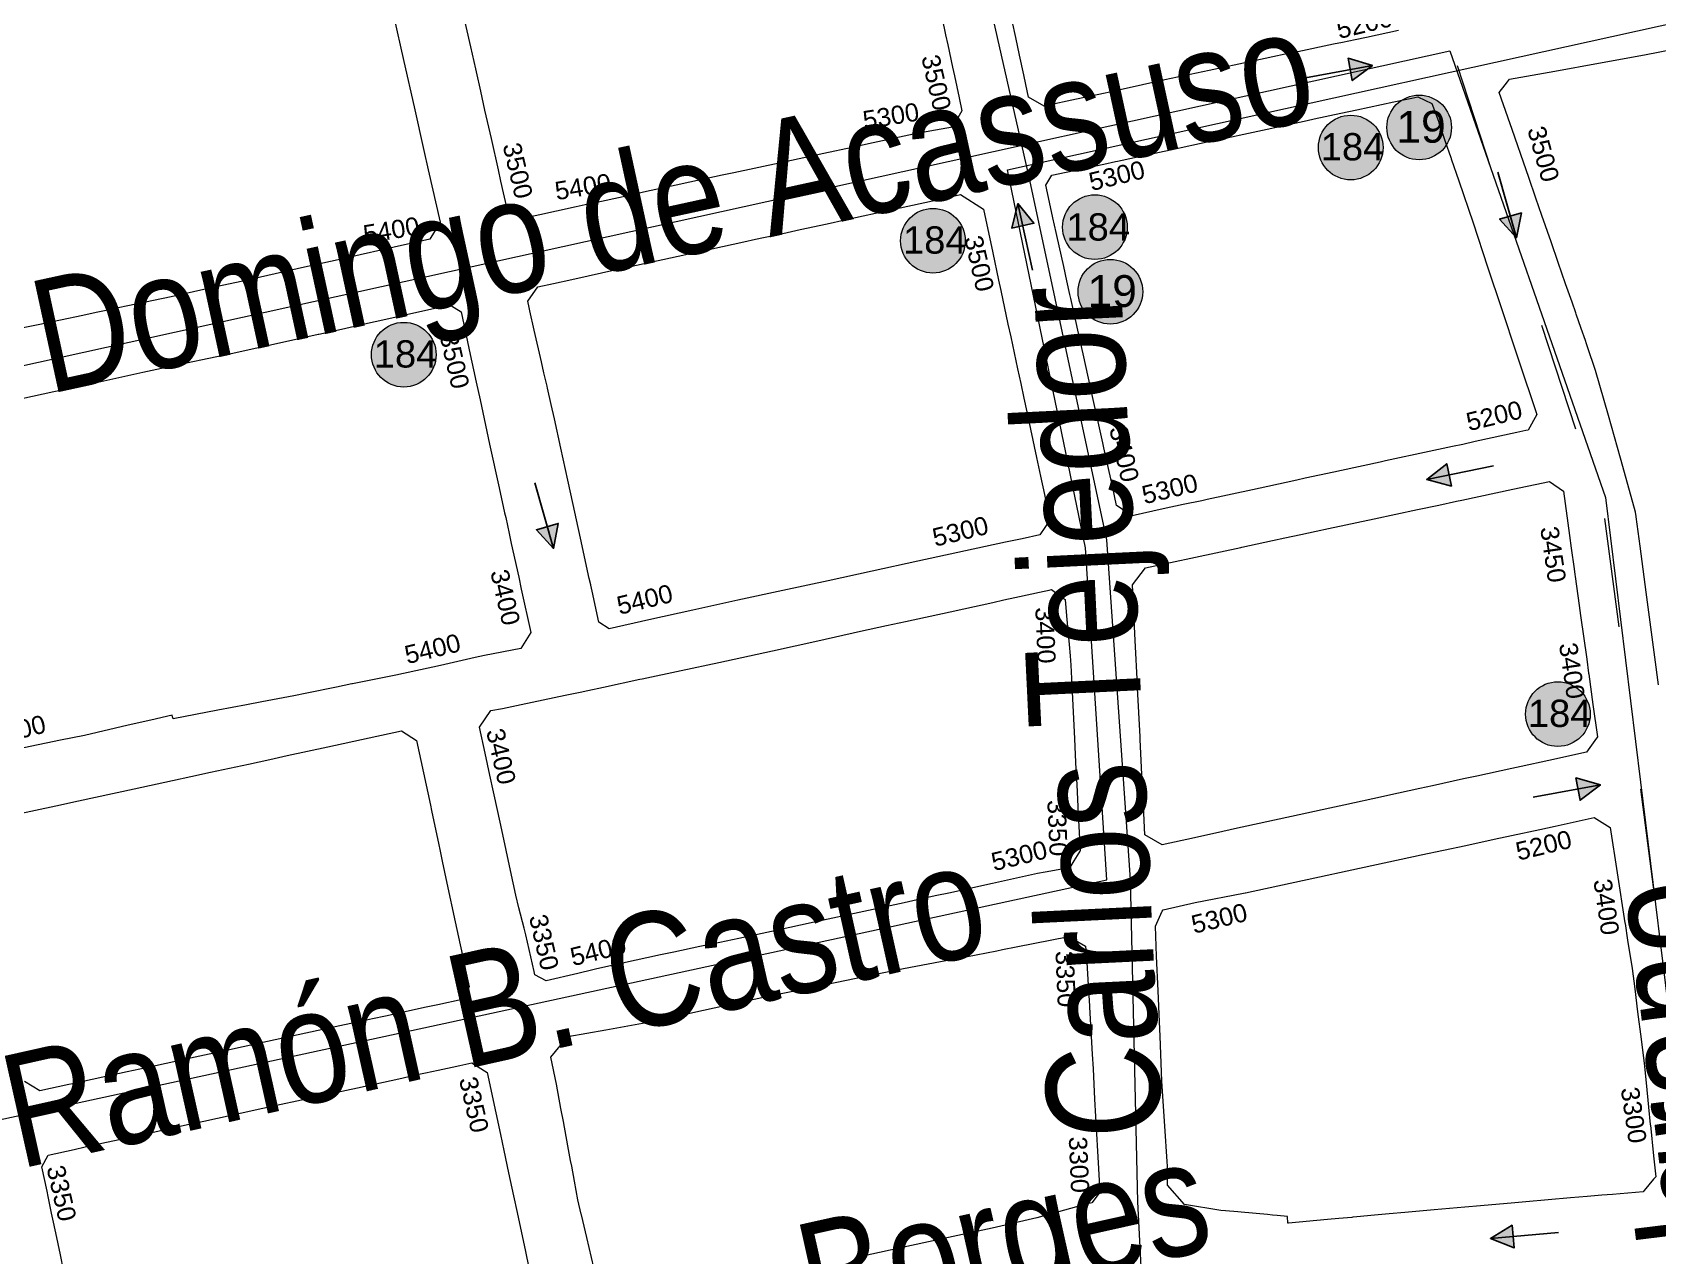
# Model space of a CAD drawing. Header units: millimetres. Extents: x 11558 to 23675, y 49449 to 61482.
# Drawn here: x 15735 to 16092.4, y 57110 to 57378.9 of the extents above; entities that cross this region are included whole.
import ezdxf

# ---------------------------------------------------------------- set-up
doc = ezdxf.new("R2010")
doc.units = ezdxf.units.MM
doc.linetypes.add('ACAD_ISO03W100', pattern=[30, 12, -18])
for name, color, linetype in [('0. plano base - nombres calles', 22, 'Continuous'), ('0. Plano Base - PLANO', 254, 'Continuous'), ('0. Plano base - sentido calles', 253, 'Continuous'), ('0.BARRIOS - DIVISIÓN', 12, 'ACAD_ISO03W100'), ('7. puesta en valor CC la lucila', 212, 'Continuous'), ('numeración', 7, 'Continuous')]:
    doc.layers.add(name, color=color, linetype=linetype)
for name, color, linetype, true_color in [('Linea 184 IDA', 7, 'Continuous', 0x3d3d3d), ('Linea 184 REGRESO', 7, 'Continuous', 0x18f75b), ('Linea 19 Plaza Miserere', 7, 'Continuous', 0x575757)]:
    doc.layers.add(name, color=color, linetype=linetype, true_color=true_color)
doc.layers.get('7. puesta en valor CC la lucila').off()
doc.styles.get("Standard").update_dxf_attribs({"font": 'arial.ttf'})

# ---------------------------------------------------------------- blocks, each defined once
blk = doc.blocks.new('MANZANAS')
at = {"layer": '0. Plano Base - PLANO', "color": 0, "linetype": 'Continuous', "lineweight": 5}
for points in [[(5634934.03, 6179460.13), (5634928.45, 6179455.56), (5634926.45, 6179453.92), (5634924.26, 6179452.13), (5634922.72, 6179450.87), (5634916.5, 6179445.79), (5634914.26, 6179444.02), (5634912.15, 6179442.23), (5634908.65, 6179439.36), (5634901.07, 6179433.16), (5634893.43, 6179426.81), (5634885.68, 6179420.37), (5634883.06, 6179418.19), (5634878.11, 6179414.08), (5634872.75, 6179409.62), (5634872.51, 6179409.43), (5634868.56, 6179409.63), (5634866.72, 6179411.84), (5634865.35, 6179413.5), (5634862.53, 6179416.9), (5634860.01, 6179419.95), (5634857.59, 6179422.87)], [(5635051.07, 6179358.82), (5635047.56, 6179363.83), (5635045, 6179367.49), (5635039.29, 6179375.65), (5635033.44, 6179384), (5635029.71, 6179389.34), (5635029.67, 6179389.4), (5635029.12, 6179390.18), (5635027.57, 6179391.83), (5635020.67, 6179399.18), (5635014, 6179406.27), (5635006.93, 6179413.8), (5635002.96, 6179417.57), (5635002.46, 6179418.05), (5635001.9, 6179418.58), (5634999.85, 6179420.51), (5634997.4, 6179422.83), (5634997.2, 6179423.03), (5634995.43, 6179424.7), (5634992.28, 6179427.68), (5634988.7, 6179431.07), (5634985.18, 6179434.4), (5634980.77, 6179438.57), (5634977.81, 6179441.37), (5634974.35, 6179444.64), (5634971.72, 6179447.13), (5634967.65, 6179450.98), (5634967.33, 6179451.29), (5634959.96, 6179458.26), (5634960.33, 6179460.36), (5634960.48, 6179461.18), (5634960.6, 6179461.88), (5634968.6, 6179468.07), (5634976.35, 6179474.06), (5634984.45, 6179480.33), (5634992.28, 6179486.53)], [(5634843.7, 6179416.21), (5634846.05, 6179413.38), (5634847.49, 6179411.64), (5634850.67, 6179407.8), (5634851.92, 6179406.3), (5634855.09, 6179402.46), (5634856.92, 6179400.15), (5634856.77, 6179396.05), (5634852.7, 6179392.97), (5634849.87, 6179390.74), (5634842.07, 6179384.29), (5634839.19, 6179381.92), (5634834.33, 6179377.9), (5634826.55, 6179371.47), (5634818.7, 6179364.98), (5634816.7, 6179363.33), (5634811.1, 6179358.69), (5634808.73, 6179356.73), (5634803.57, 6179352.45), (5634800.86, 6179350.2), (5634795.79, 6179345.99), (5634792.92, 6179343.62), (5634791.4, 6179342.36), (5634788, 6179339.54), (5634785.06, 6179337.1), (5634782.15, 6179334.69), (5634778.14, 6179334.95), (5634774.1, 6179339.74), (5634772.44, 6179341.71), (5634767.92, 6179347.06), (5634763.77, 6179351.99), (5634761, 6179355.27), (5634758.23, 6179358.56), (5634757.78, 6179359.09), (5634754.58, 6179362.89), (5634748.03, 6179370.66)], [(5634736.33, 6179361.18), (5634743.01, 6179353.25), (5634749.59, 6179345.45), (5634755.94, 6179337.92), (5634758.78, 6179334.55), (5634766.36, 6179325.56), (5634766.11, 6179321.22), (5634759.96, 6179316.04), (5634752.32, 6179309.61), (5634750.3, 6179307.91), (5634744.5, 6179303.03), (5634736.88, 6179296.63), (5634733.83, 6179294.07), (5634729.2, 6179290.19), (5634721.44, 6179283.69), (5634713.92, 6179277.54), (5634712.27, 6179276.19), (5634709.57, 6179273.98), (5634708.39, 6179273.01), (5634706.07, 6179271.12), (5634698.33, 6179264.78), (5634695.45, 6179262.42)], [(5634702.63, 6179248.75), (5634708.17, 6179253.35), (5634710.7, 6179255.44), (5634713.37, 6179257.66), (5634715.76, 6179259.64), (5634723.59, 6179266.13), (5634731.15, 6179272.37), (5634738.9, 6179278.78), (5634744.39, 6179283.32), (5634744.93, 6179283.77), (5634746.77, 6179285.31), (5634753.94, 6179291.34), (5634754.02, 6179291.41), (5634757.95, 6179294.71), (5634761.94, 6179298.07), (5634763.78, 6179299.62), (5634766.65, 6179302.03), (5634768.34, 6179303.45), (5634770.75, 6179305.47), (5634776.66, 6179310.44), (5634777.79, 6179310.34), (5634779.6, 6179310.18), (5634785.67, 6179302.83), (5634787.91, 6179300.12), (5634789.68, 6179297.98), (5634792.18, 6179294.96), (5634798.55, 6179287.27), (5634804.86, 6179279.69), (5634808.45, 6179275.37), (5634809.13, 6179274.55), (5634811.42, 6179271.79), (5634812.86, 6179270.06), (5634817.7, 6179264.25), (5634819.44, 6179262.16), (5634825.65, 6179254.69), (5634825.37, 6179250.56), (5634819, 6179245.49), (5634817.37, 6179244.2), (5634811.41, 6179239.13), (5634803.66, 6179232.71), (5634796.05, 6179226.57), (5634795.96, 6179226.5), (5634793.31, 6179224.36), (5634788.1, 6179220.17), (5634785.85, 6179218.34), (5634780.21, 6179213.88), (5634777.52, 6179211.76), (5634772.46, 6179207.78), (5634764.59, 6179201.58), (5634764.32, 6179201.91), (5634764.05, 6179202.22), (5634760.36, 6179199.06), (5634756.5, 6179195.75), (5634749, 6179189.31), (5634744.8, 6179186.01), (5634738.4, 6179180.75)], [(5634903.81, 6179135.48), (5634897.91, 6179142.34), (5634894.62, 6179146.17), (5634894.48, 6179146.33), (5634892.4, 6179148.75), (5634889.81, 6179152.06), (5634887.77, 6179154.68), (5634886.96, 6179155.72), (5634884.94, 6179158.3), (5634881.6, 6179162.57), (5634879.83, 6179164.85), (5634876.51, 6179169.15), (5634872.62, 6179173.84), (5634873.86, 6179179.62), (5634880.6, 6179184.79), (5634888.33, 6179190.8), (5634895.3, 6179196.55), (5634901.86, 6179201.98), (5634908.61, 6179207.57), (5634912.29, 6179210.55), (5634915.57, 6179213.21), (5634918.19, 6179215.33), (5634920.83, 6179217.48), (5634925.62, 6179221.36), (5634932.48, 6179226.9), (5634941.19, 6179233.75), (5634943.48, 6179235.55), (5634948.9, 6179239.86), (5634949.87, 6179240.63), (5634952.26, 6179242.53), (5634961.54, 6179249.91), (5634965.76, 6179249.72), (5634966.99, 6179247.73), (5634970.23, 6179242.41), (5634972.54, 6179238.52), (5634972.7, 6179238.26), (5634978.01, 6179229.33), (5634979.65, 6179226.54), (5634981.36, 6179223.65), (5634983.03, 6179220.81), (5634988.86, 6179210.93), (5634993.46, 6179203.14), (5634993.06, 6179200.77), (5634992.98, 6179200.31), (5634992.05, 6179199.45), (5634985.78, 6179193.63), (5634983.78, 6179191.77), (5634976.1, 6179185.21), (5634968.57, 6179178.98), (5634960.81, 6179172.57), (5634956.6, 6179169.1), (5634953.1, 6179166.21)], [(5634743.5, 6179166.89), (5634750.54, 6179172.73), (5634754.46, 6179175.98), (5634757.39, 6179178.4), (5634764.08, 6179183.95), (5634770.76, 6179189.49), (5634773.91, 6179192.1), (5634777.32, 6179194.93), (5634783.93, 6179200.41), (5634787.59, 6179203.44), (5634790.62, 6179205.96), (5634797.65, 6179211.78), (5634804.83, 6179217.74), (5634810.39, 6179222.35), (5634814.3, 6179222.05), (5634823.59, 6179210.79), (5634824.35, 6179209.86), (5634829.26, 6179203.9), (5634829.92, 6179203.1), (5634831.57, 6179201.1), (5634834.7, 6179197.29), (5634840.27, 6179190.54), (5634842.46, 6179187.88), (5634845.08, 6179184.7), (5634847.15, 6179182.19), (5634849.56, 6179179.26), (5634849.58, 6179176.21), (5634849.46, 6179176.11), (5634845.25, 6179172.61), (5634843.25, 6179170.96), (5634836.18, 6179165.1), (5634833.94, 6179163.24), (5634832.91, 6179162.39), (5634831.58, 6179161.28), (5634829.11, 6179159.24), (5634822.38, 6179153.66), (5634815.73, 6179148.14), (5634809.15, 6179142.69), (5634802.39, 6179137.09), (5634795.84, 6179131.66), (5634791.47, 6179128.04), (5634788.77, 6179125.8), (5634781.98, 6179120.17), (5634781.35, 6179119.65), (5634776.32, 6179115.49), (5634772.4, 6179115.73)], [(5634799.13, 6179082.91), (5634796.97, 6179085.55), (5634793.83, 6179089.38), (5634791.89, 6179091.75), (5634791.01, 6179092.83), (5634788.66, 6179095.69), (5634787.88, 6179096.64), (5634784.43, 6179100.85), (5634784.42, 6179103.78), (5634788.92, 6179107.51), (5634790.84, 6179109.11), (5634792.71, 6179110.66), (5634793.73, 6179111.52), (5634796.71, 6179113.99), (5634797.67, 6179114.79), (5634801.12, 6179117.65), (5634803.66, 6179119.76), (5634804.63, 6179120.57), (5634808.84, 6179124.07), (5634811.4, 6179126.19), (5634817.96, 6179131.65), (5634820.3, 6179133.59), (5634824.76, 6179137.3), (5634827.49, 6179139.57), (5634831.45, 6179142.86), (5634837.98, 6179148.28), (5634845.15, 6179154.24), (5634848.63, 6179157.14), (5634849.78, 6179158.1), (5634851.94, 6179159.89), (5634854.4, 6179161.94), (5634855.74, 6179163.04), (5634857.77, 6179164.73), (5634861.78, 6179164.4), (5634867.54, 6179157.41), (5634870.63, 6179153.66), (5634872.93, 6179150.87), (5634876.14, 6179146.98), (5634879.42, 6179143.01), (5634881.82, 6179140.1), (5634887.39, 6179133.34), (5634889.69, 6179130.55)]]:
    blk.add_lwpolyline(points, dxfattribs=at)
for points in [[(5634936.59, 6179342.92), (5634931.19, 6179338.45), (5634927.13, 6179338.89), (5634924.12, 6179342.49), (5634923.27, 6179343.49), (5634918.81, 6179348.82), (5634918.09, 6179349.68), (5634911.83, 6179357.16), (5634905.22, 6179365.05), (5634903.52, 6179367.08), (5634898.95, 6179372.54), (5634897.2, 6179374.62), (5634896.63, 6179375.3), (5634894.67, 6179377.65), (5634892.57, 6179380.15), (5634888.1, 6179385.49), (5634886.19, 6179387.77), (5634885.98, 6179388.02), (5634880.84, 6179394.17), (5634881, 6179396.73), (5634888.47, 6179402.9), (5634888.66, 6179403.06), (5634890.03, 6179404.19), (5634892.04, 6179405.85), (5634892.38, 6179406.13), (5634895.33, 6179408.57), (5634902.38, 6179414.39), (5634903.44, 6179415.26), (5634909.78, 6179420.52), (5634910.57, 6179421.15), (5634915.92, 6179425.57), (5634918.34, 6179427.57), (5634925.27, 6179433.29), (5634926.52, 6179434.33), (5634931.16, 6179438.16), (5634933.93, 6179440.45), (5634938.2, 6179443.97), (5634940.34, 6179445.74), (5634942.31, 6179447.37), (5634943.44, 6179448.3), (5634944.49, 6179449.16), (5634947.91, 6179449.25), (5634950.97, 6179446.48), (5634951.24, 6179446.22), (5634953.39, 6179444.18), (5634954.38, 6179443.24), (5634957.11, 6179440.64), (5634957.2, 6179440.55), (5634957.3, 6179440.46), (5634961.01, 6179436.91), (5634968.06, 6179430.17), (5634975.31, 6179423.06), (5634982.25, 6179416.35), (5634989.81, 6179409.04), (5634993.45, 6179405.48), (5634997.1, 6179401.99), (5634999.92, 6179399.26), (5634999.83, 6179395.31), (5634999.44, 6179394.99), (5634997.87, 6179393.69), (5634990.63, 6179387.69), (5634988.5, 6179385.89), (5634986.68, 6179384.42), (5634982.69, 6179381.11), (5634975.1, 6179374.82), (5634974.17, 6179374.06), (5634967.47, 6179368.5), (5634966.15, 6179367.41), (5634963.65, 6179365.34), (5634961.18, 6179363.3), (5634959.71, 6179362.08), (5634954.72, 6179357.94), (5634952.03, 6179355.71), (5634944.19, 6179349.22), (5634943.27, 6179348.45), (5634940.07, 6179345.8)], [(5634975.99, 6179281.93), (5634970.39, 6179277.27), (5634966.03, 6179277.46), (5634962.81, 6179282.97), (5634961.18, 6179285.78), (5634959.33, 6179288.94), (5634955.44, 6179295.62), (5634955.14, 6179296.13), (5634949.74, 6179305.39), (5634949.44, 6179305.91), (5634944.46, 6179314.44), (5634942.93, 6179317.06), (5634941.42, 6179319.66), (5634939.08, 6179323.67), (5634938.28, 6179325.03), (5634939.08, 6179329.63), (5634947.78, 6179336.82), (5634955.6, 6179343.27), (5634955.78, 6179343.42), (5634961.1, 6179347.81), (5634963.26, 6179349.59), (5634966.04, 6179351.88), (5634968.69, 6179354.07), (5634970.86, 6179355.86), (5634978.77, 6179362.38), (5634986.28, 6179368.58), (5634989.95, 6179371.61), (5634993.02, 6179374.14), (5634993.94, 6179374.9), (5635002.83, 6179382.24), (5635009.18, 6179387.47), (5635012.88, 6179386.95), (5635018.58, 6179378.92), (5635020.21, 6179376.63), (5635022.87, 6179372.88), (5635023.57, 6179371.89), (5635023.85, 6179371.49), (5635027.54, 6179366.29), (5635028.83, 6179364.47), (5635034.47, 6179356.53), (5635036.28, 6179353.99), (5635036.38, 6179353.84), (5635040.28, 6179348.35), (5635044.43, 6179342.49), (5635044.29, 6179341.51), (5635043.82, 6179338.38), (5635037.31, 6179332.93), (5635032.53, 6179328.99), (5635030.94, 6179327.66), (5635024.89, 6179322.63), (5635022.56, 6179320.69), (5635017.18, 6179316.21), (5635015.02, 6179314.41), (5635009.47, 6179309.79), (5635008.69, 6179309.14), (5635001.85, 6179303.45), (5634999.45, 6179301.45), (5634994.14, 6179297.03), (5634982.94, 6179287.71), (5634980.15, 6179285.39), (5634976.79, 6179282.59)], [(5634847.41, 6179269.1), (5634840.59, 6179263.37), (5634837.9, 6179263.61), (5634833.43, 6179268.98), (5634832.57, 6179270.03), (5634832.52, 6179270.08), (5634831.61, 6179271.18), (5634825.82, 6179278.14), (5634819.44, 6179285.82), (5634817.47, 6179288.19), (5634812.86, 6179293.73), (5634808.63, 6179298.77), (5634806.53, 6179301.24), (5634804.16, 6179304.04), (5634803.87, 6179304.39), (5634801.93, 6179306.68), (5634800.33, 6179308.57), (5634795.7, 6179314.04), (5634792.88, 6179317.37), (5634792.41, 6179317.93), (5634791.49, 6179319.01), (5634792.01, 6179322.87), (5634794.7, 6179325.11), (5634797.88, 6179327.75), (5634805.86, 6179334.39), (5634813.61, 6179340.83), (5634822.11, 6179347.9), (5634827.63, 6179352.49), (5634829.68, 6179354.2), (5634834.38, 6179358.1), (5634837.38, 6179360.6), (5634842.05, 6179364.48), (5634845.12, 6179367.04), (5634848.28, 6179369.67), (5634852.59, 6179373.25), (5634860.32, 6179379.68), (5634865.18, 6179383.72), (5634871.11, 6179383.16), (5634877.32, 6179375.64), (5634881.26, 6179370.87), (5634882.76, 6179369.06), (5634887.54, 6179363.26), (5634889.39, 6179361.02), (5634893.96, 6179355.49), (5634896.07, 6179352.93), (5634898.17, 6179350.38), (5634900.12, 6179348.03), (5634906.65, 6179340.12), (5634909.31, 6179336.88), (5634911.95, 6179333.67), (5634915.56, 6179329.24), (5634915.16, 6179325.37), (5634912.06, 6179322.8), (5634909.2, 6179320.43), (5634893.97, 6179307.81), (5634886.08, 6179301.27), (5634878.43, 6179294.93), (5634870.6, 6179288.44), (5634862.83, 6179282), (5634855.01, 6179275.48)], [(5634977.18, 6179264.68), (5634982.68, 6179269.38), (5634991.22, 6179276.07), (5634991.52, 6179276.31), (5634991.58, 6179276.36), (5635022.03, 6179301.58), (5635029.72, 6179307.95), (5635034.63, 6179312.02), (5635037.63, 6179314.5), (5635042.55, 6179318.57), (5635045.23, 6179320.8), (5635047.8, 6179322.92), (5635051.99, 6179326.4), (5635056.14, 6179326.1), (5635062.1, 6179317.95), (5635068.66, 6179308.99), (5635068.75, 6179308.86), (5635070.92, 6179305.89), (5635074.65, 6179300.81), (5635077.26, 6179297.06), (5635080.13, 6179292.93), (5635083.62, 6179287.92), (5635086.03, 6179284.46), (5635086.63, 6179283.56), (5635088.98, 6179279.93), (5635091.95, 6179275.4), (5635094.03, 6179272.23), (5635094.12, 6179272.09), (5635097.86, 6179266.39), (5635100.39, 6179262.57), (5635100.23, 6179261.83), (5635099.53, 6179258.66), (5635099.47, 6179258.35), (5635093.73, 6179254.73), (5635091.75, 6179253.47), (5635089.02, 6179251.75), (5635085.92, 6179249.79), (5635077.56, 6179244.5), (5635075.54, 6179243.19), (5635069.13, 6179239.13), (5635066.22, 6179237.27), (5635060.53, 6179233.63), (5635055.06, 6179230.13), (5635052.13, 6179228.25), (5635049.42, 6179226.52), (5635046.15, 6179224.43), (5635045.38, 6179223.93), (5635045.22, 6179223.83), (5635042.81, 6179222.29), (5635040.68, 6179220.93), (5635033.39, 6179216.28), (5635033.28, 6179216.21), (5635032.57, 6179217.48), (5635030.46, 6179216.62), (5635029.48, 6179216.22), (5635028.47, 6179215.81), (5635023.07, 6179213.6), (5635022.39, 6179213.32), (5635019.91, 6179212.3), (5635018.92, 6179211.9), (5635011.22, 6179209.34), (5635005.93, 6179211.43), (5635004.04, 6179215.09), (5635003.5, 6179215.96), (5634999.46, 6179222.66), (5634994.32, 6179231.16), (5634989.41, 6179239.75), (5634987.86, 6179242.44), (5634984.45, 6179248.35), (5634980.64, 6179254.98), (5634977.34, 6179260.71), (5634977.19, 6179264.33)], [(5634869.43, 6179192.96), (5634863.97, 6179188.31), (5634861.17, 6179188.34), (5634860.69, 6179188.91), (5634855.34, 6179195.21), (5634854.36, 6179196.3), (5634851.27, 6179199.73), (5634849.37, 6179201.93), (5634845.85, 6179206.17), (5634840.02, 6179213.22), (5634837.38, 6179216.38), (5634834.51, 6179219.82), (5634832.15, 6179222.67), (5634828.98, 6179226.48), (5634825.24, 6179230.98), (5634825.8, 6179235.4), (5634827.89, 6179236.99), (5634831.11, 6179239.64), (5634838.76, 6179245.95), (5634841.34, 6179248.07), (5634842.68, 6179249.18), (5634845.39, 6179251.41), (5634851.71, 6179256.62), (5634852.09, 6179256.94), (5634858.86, 6179262.52), (5634865.39, 6179267.9), (5634874.73, 6179275.65), (5634882.51, 6179282.16), (5634889.91, 6179288.36), (5634894.41, 6179292.13), (5634897.69, 6179294.86), (5634905.4, 6179301.27), (5634907.77, 6179303.23), (5634912.82, 6179307.43), (5634914.72, 6179309.01), (5634916.63, 6179310.6), (5634921.71, 6179314.82), (5634922.55, 6179315.52), (5634922.94, 6179315.84), (5634924.99, 6179315.54), (5634926.1, 6179315.38), (5634926.62, 6179315.3), (5634928.56, 6179312.25), (5634930.27, 6179309.55), (5634931.95, 6179306.9), (5634933.29, 6179304.79), (5634934.36, 6179303.09), (5634937.34, 6179298.01), (5634942.55, 6179289.09), (5634944.31, 6179286.08), (5634945.97, 6179283.24), (5634947.65, 6179280.37), (5634950.13, 6179276.12), (5634950.95, 6179274.72), (5634955, 6179267.79), (5634954.99, 6179267.65), (5634954.92, 6179266.57), (5634954.83, 6179265.21), (5634954.71, 6179263.46), (5634954.6, 6179263.37), (5634950.35, 6179260.1), (5634949.01, 6179259.07), (5634941.24, 6179252.56), (5634933.66, 6179246.24), (5634931.58, 6179244.51), (5634928.21, 6179241.71), (5634925.93, 6179239.82), (5634918.95, 6179234.02), (5634910.35, 6179226.88), (5634903.79, 6179221.44), (5634897.27, 6179216.09), (5634892.88, 6179212.48), (5634890.49, 6179210.52), (5634885.96, 6179206.81), (5634883.7, 6179204.95), (5634877.09, 6179199.48), (5634872.7, 6179195.74), (5634872.01, 6179195.16)]]:
    blk.add_lwpolyline(points, close=True, dxfattribs=at)
blk = doc.blocks.new('19 a cap')
at = {"layer": 'Linea 19 Plaza Miserere', "lineweight": 211, "true_color": 0xededed}
h = blk.add_hatch(color=7, dxfattribs=at)
h.dxf.hatch_style = 1
edge = h.paths.add_edge_path()
edge.add_arc((0, 0), 7.11, 0, 360)
at = {"layer": 'Linea 19 Plaza Miserere', "lineweight": 9}
blk.add_circle((0, 0), 7.11, dxfattribs=at)
at = {"layer": 'Linea 19 Plaza Miserere', "lineweight": 15, "insert": (-5.03, 3.65), "char_height": 7, "attachment_point": 1}
blk.add_mtext_dynamic_manual_height_columns('19', width=16.4579, gutter_width=12.5, heights=[0], dxfattribs=at)
blk = doc.blocks.new('184 ida')
at = {"layer": 'Linea 184 IDA', "lineweight": 211, "true_color": 0xededed}
h = blk.add_hatch(color=7, dxfattribs=at)
h.dxf.hatch_style = 1
edge = h.paths.add_edge_path()
edge.add_arc((0, 0), 7.11, 0, 360)
at = {"layer": 'Linea 184 IDA', "lineweight": 9}
blk.add_circle((0, 0), 7.11, dxfattribs=at)
at = {"layer": 'Linea 184 IDA', "lineweight": 15, "insert": (-6.6, 3.17), "char_height": 6, "attachment_point": 1}
blk.add_mtext_dynamic_manual_height_columns('184', width=16.4579, gutter_width=12.5, heights=[0], dxfattribs=at)
blk = doc.blocks.new('184 vuelta')
at = {"layer": 'Linea 184 REGRESO', "lineweight": 211, "true_color": 0xededed}
h = blk.add_hatch(color=7, dxfattribs=at)
h.dxf.hatch_style = 1
edge = h.paths.add_edge_path()
edge.add_arc((0, 0), 7.11, 0, 360)
at = {"layer": 'Linea 184 REGRESO', "lineweight": 9}
blk.add_circle((0, 0), 7.11, dxfattribs=at)
at = {"layer": 'Linea 184 REGRESO', "lineweight": 15, "insert": (-6.26, 3.05), "char_height": 6, "attachment_point": 1}
blk.add_mtext_dynamic_manual_height_columns('184', width=16.4579, gutter_width=12.5, heights=[0], dxfattribs=at)

msp = doc.modelspace()

# ---------------------------------------------------------------- hatches: boundary and pattern name
at = {"layer": '0. Plano base - sentido calles', "linetype": 'Continuous', "lineweight": 25, "ltscale": 2, "true_color": 0x1a1a1a}
h = msp.add_hatch(color=250, dxfattribs=at)
h.dxf.hatch_style = 1
h.paths.add_polyline_path([(16029.73, 57371.72), (16024.37, 57373.27), (16024.82, 57370.82)])
h.paths.add_polyline_path([(16029.73, 57371.72), (16024.82, 57370.82), (16025.27, 57368.36)])
h = msp.add_hatch(color=250, dxfattribs=at)
h.dxf.hatch_style = 1
h.paths.add_polyline_path([(15951.74, 57341.34), (15950.38, 57335.92), (15952.82, 57336.46)])
h.paths.add_polyline_path([(15951.74, 57341.34), (15952.82, 57336.46), (15955.26, 57337)])
h = msp.add_hatch(color=250, dxfattribs=at)
h.dxf.hatch_style = 1
h.paths.add_polyline_path([(16061.44, 57333.8), (16062.48, 57339.29), (16060.07, 57338.61)])
h.paths.add_polyline_path([(16061.44, 57333.8), (16060.07, 57338.61), (16057.67, 57337.92)])
h = msp.add_hatch(color=250, dxfattribs=at)
h.dxf.hatch_style = 1
h.paths.add_polyline_path([(16041.68, 57280.67), (16047.08, 57279.22), (16046.57, 57281.67)])
h.paths.add_polyline_path([(16041.68, 57280.67), (16046.57, 57281.67), (16046.07, 57284.12)])
h = msp.add_hatch(color=250, dxfattribs=at)
h.dxf.hatch_style = 1
h.paths.add_polyline_path([(15849.63, 57265.49), (15850.66, 57270.98), (15848.25, 57270.3)])
h.paths.add_polyline_path([(15849.63, 57265.49), (15848.25, 57270.3), (15845.85, 57269.61)])
h = msp.add_hatch(color=250, dxfattribs=at)
h.dxf.hatch_style = 1
h.paths.add_polyline_path([(16079.85, 57213.49), (16074.48, 57215.05), (16074.93, 57212.59)])
h.paths.add_polyline_path([(16079.85, 57213.49), (16074.93, 57212.59), (16075.38, 57210.13)])
h = msp.add_hatch(color=250, dxfattribs=at)
h.dxf.hatch_style = 1
h.paths.add_polyline_path([(16055.67, 57113.75), (16060.87, 57111.7), (16060.65, 57114.19)])
h.paths.add_polyline_path([(16055.67, 57113.75), (16060.65, 57114.19), (16060.43, 57116.68)])

# ---------------------------------------------------------------- linework, layer by layer
at = {"layer": '0. Plano base - sentido calles', "color": 250, "linetype": 'Continuous', "lineweight": 25, "ltscale": 2, "true_color": 0x1a1a1a}
for points in [[(16014.98, 57369.01), (16029.73, 57371.72), (16025.27, 57368.36), (16024.37, 57373.27), (16029.73, 57371.72)], [(16057.33, 57348.22), (16061.44, 57333.8), (16057.67, 57337.92), (16062.48, 57339.29), (16061.44, 57333.8)], [(15954.98, 57326.69), (15951.74, 57341.34), (15955.26, 57337), (15950.38, 57335.92), (15951.74, 57341.34)], [(16056.37, 57283.68), (16041.68, 57280.67), (16046.07, 57284.12), (16047.08, 57279.22), (16041.68, 57280.67)], [(15845.51, 57279.91), (15849.63, 57265.49), (15845.85, 57269.61), (15850.66, 57270.98), (15849.63, 57265.49)], [(16065.1, 57210.78), (16079.85, 57213.49), (16075.38, 57210.13), (16074.48, 57215.05), (16079.85, 57213.49)], [(16070.61, 57115.07), (16055.67, 57113.75), (16060.43, 57116.68), (16060.87, 57111.7), (16055.67, 57113.75)]]:
    msp.add_lwpolyline(points, dxfattribs=at)
at = {"layer": '0.BARRIOS - DIVISIÓN', "color": 14, "lineweight": 18, "ltscale": 2}
msp.add_lwpolyline([(16418.59, 58130.89), (16249.98, 58111.94), (16083.83, 58079.19), (15820.55, 58019.73), (15876.26, 57767.08), (15937.04, 57702.15), (16048.38, 57371.67), (16080.77, 57272.05), (16119.78, 56977.46), (16114.28, 56971.06), (16127.11, 56864.76), (15822.26, 56799.18), (15619.96, 56789.72), (15441.36, 56374.38), (15242.07, 56442.67), (14737.19, 56476.17), (14744.95, 56558.25), (14680.7, 56781.83), (14379.79, 56701.5), (14354.72, 56697.3), (14314.52, 56710.66), (13967.63, 56603.49), (14252.98, 55490.76)], dxfattribs=at)
at = {"layer": 'Linea 184 IDA', "lineweight": 15}
msp.add_lwpolyline([(14705.17, 57874.49), (15018.24, 57975.6), (15058.85, 57852.6), (15161.98, 57443.24), (15219.59, 57214.96), (15366.93, 57263.32), (15686.48, 57305.76), (15706.37, 57299.87), (16046.77, 57374.89), (16080.99, 57276.67), (16105.2, 57080), (16119.18, 56974.07), (16116.39, 56967.87), (16136.18, 56812.73), (16141.27, 56806.43), (16149.62, 56634.99), (16159.45, 56433.19), (16167.43, 56292.97), (16173.21, 56171.85), (16183.34, 55950.21), (16313.49, 55955.43), (16755.4, 55974.11)], dxfattribs=at)
at = {"layer": 'Linea 184 REGRESO', "lineweight": 15}
msp.add_lwpolyline([(15982.29, 57040.31), (15978.15, 57121.85), (15976.52, 57192.67), (15971.34, 57267.37), (15954.35, 57346.49), (15928.93, 57458.8), (15785.45, 57427.85), (15559.83, 57380.81), (15449.06, 57353.97), (15474.82, 57159.15), (15152.59, 57072.92), (15099.22, 57292.41), (15053.41, 57469.04), (15011.13, 57623.73), (14944.13, 57834.63), (14899.69, 57971.82)], dxfattribs=at)
at = {"layer": 'Linea 19 Plaza Miserere', "lineweight": 15}
msp.add_lwpolyline([(14404.23, 57017.47), (14417.27, 56974.43), (14610.89, 57027.6), (14663.32, 56836.24), (14866.79, 56881.23), (15053.21, 56739.51), (15195.67, 56926.28), (15399.22, 56769.78), (15530.28, 56941.29), (15645.46, 56965.96), (15612.56, 57114.9), (15971.32, 57192.62), (15966.62, 57265.62), (15949.43, 57348.74), (16123.55, 57387.22), (16119.97, 57442.43), (16225.69, 57443.45), (16603.31, 57447.28), (17595.39, 57454.36)], dxfattribs=at)

# ---------------------------------------------------------------- block references
at = {"layer": '0. Plano Base - PLANO', "color": 28, "lineweight": 5, "true_color": 0x0d0d0d, "rotation": 332.5463477508169}
msp.add_blockref('MANZANAS', (-7833237.48, -2828296.13), dxfattribs=at)
at = {"layer": '7. puesta en valor CC la lucila', "color": 250, "lineweight": 30, "rotation": 332.5463477508169}
msp.add_blockref('MANZANAS', (-7833237.48, -2828296.13), dxfattribs=at)
at = {"layer": 'Linea 184 IDA', "lineweight": 15}
for p in [(16024.95, 57353.65), (15933.07, 57333.15), (15816.68, 57308.1), (16070.51, 57229.06)]:
    msp.add_blockref('184 ida', p, dxfattribs=at)
at = {"layer": 'Linea 184 REGRESO', "lineweight": 15}
msp.add_blockref('184 vuelta', (15968.68, 57336.14), dxfattribs=at)
at = {"layer": 'Linea 19 Plaza Miserere', "color": 188, "lineweight": 15, "true_color": 0x0a090b}
for p in [(16040, 57358.06), (15972.08, 57321.94)]:
    msp.add_blockref('19 a cap', p, dxfattribs=at)

# ---------------------------------------------------------------- texts
at = {"layer": '0. plano base - nombres calles', "color": 250, "lineweight": 15, "true_color": 0x1a1a1a, "char_height": 25, "attachment_point": 1}
for s, insert, rotation in [('{\\fArial Narrow|b0|i0|c0|p34;Domingo de Acassuso}', (15733.14, 57323.8), 12.2687), ('{\\fArial Narrow|b0|i0|c0|p34;Carlos Tejedor}', (15958.53, 57135.12), 92.7648), ('{\\fArial Narrow|b0|i0|c0|p34;Ramón B. Castro}', (15726.62, 57153.4), 12.615), ('{\\fArial Narrow|b0|i0|c0|p34;Gral. Belgrano}', (16102.04, 57007.39), 96.9961), ('{\\fArial Narrow|b0|i0|c0|p34;Francisco Borges}', (15772.59, 57087.46), 12.6056)]:
    msp.add_mtext_dynamic_manual_height_columns(s, width=329.255, gutter_width=12.5, heights=[0], dxfattribs=dict(at, insert=insert, rotation=rotation))
at = {"layer": 'numeración', "color": 251, "true_color": 0x606162, "char_height": 4, "attachment_point": 1}
for s, insert, rotation in [('5200', (16021.45, 57381.39), 13.6627), ('\\pt12;3500', (15934.38, 57374.44), 282.88), ('5300', (15917.36, 57361.58), 9.2721), ('\\pt12;3500', (16067.6, 57358.76), 285.598), ('\\pt12;3500', (15842.29, 57355.09), 283.209), ('5300', (15966.99, 57347.95), 13.6627), ('5400', (15849.63, 57346.01), 9.2721), ('5400', (15807.47, 57336.48), 9.2721), ('\\pt12;3500', (15943.83, 57334.65), 282.88), ('\\pt12;3500', (15828.43, 57313.27), 282.88), ('5200', (16049.99, 57295.15), 13.6627), ('\\pt12;3400', (15975.71, 57292.77), 282.88), ('5300', (15978.64, 57279.08), 13.6627), ('5300', (15932.58, 57269.74), 13.6627), ('\\pt12;3450', (16070.57, 57270.62), 278.3513), ('\\pt12;3400', (15839.58, 57261.25), 282.88), ('5400', (15863.16, 57254.77), 13.6627), ('\\pt12;3400', (15959.56, 57252.69), 272.4492), ('5400', (15816.49, 57243.92), 13.6627), ('\\pt12;3400', (16074.7, 57245.04), 278.3513), ('5500', (15725.26, 57226.04), 13.6627), ('\\pt12;3400', (15838.66, 57226.26), 282.88), ('\\pt12;3350', (15962.21, 57210.31), 272.4492), ('5200', (16060.87, 57200.71), 13.6627), ('5300', (15945.52, 57198.41), 13.6627), ('\\pt12;3400', (16082.27, 57193.11), 278.3513), ('\\pt12;3350', (15848.09, 57185.41), 282.88), ('5300', (15989.52, 57184.64), 13.6627), ('5400', (15852.92, 57177.51), 13.6627), ('\\pt12;3350', (15964, 57177.11), 272.4492), ('\\pt12;3350', (15832.7, 57149.69), 282.88), ('\\pt12;3300', (16088.29, 57147.32), 278.3513), ('\\pt12;3300', (15966.93, 57136.28), 272.4492), ('\\pt12;3350', (15741.98, 57130.22), 282.88)]:
    msp.add_mtext_dynamic_manual_height_columns(s, width=16.0314, gutter_width=12.5, heights=[0], dxfattribs=dict(at, insert=insert, rotation=rotation))

doc.saveas('drawing.dxf')
